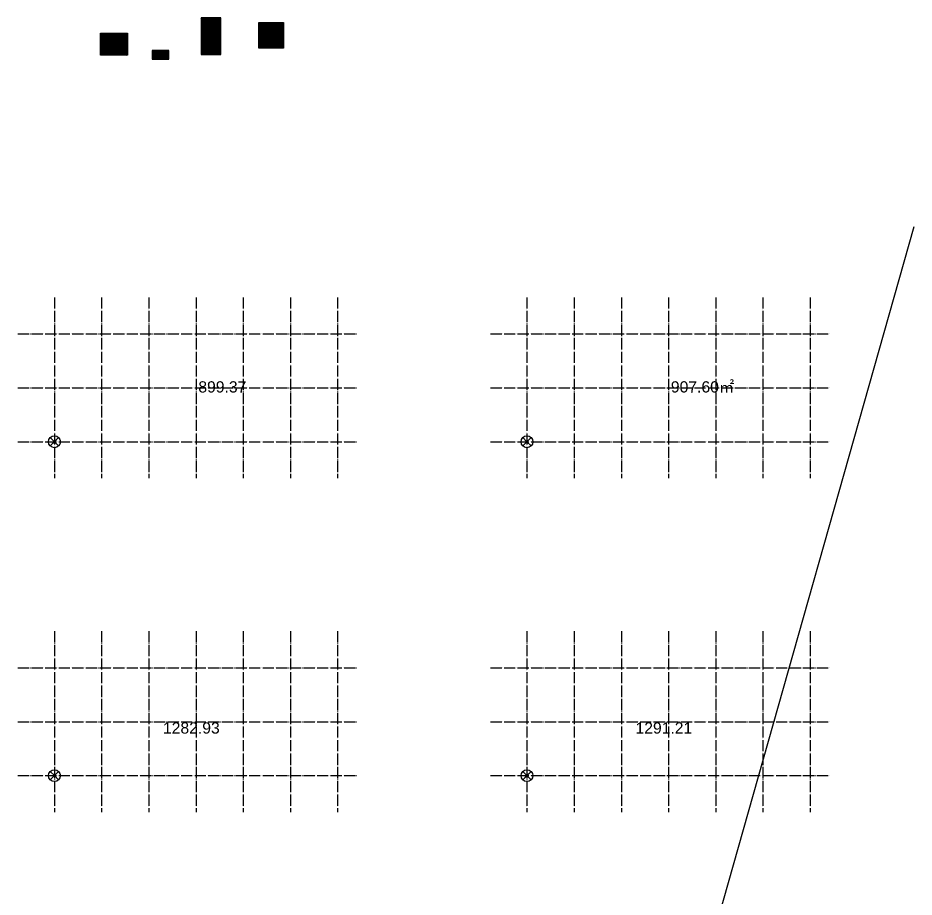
# Model space of a CAD drawing. Extents: x -2209072 to 495824, y -92434 to 572724.
# Drawn here: x 174640 to 334134, y 374422 to 530833 of the extents above; entities that cross this region are included whole.
import ezdxf

# ---------------------------------------------------------------- set-up
doc = ezdxf.new("R2010")
doc.units = 0
doc.header["$LTSCALE"] = 1000
doc.header["$MEASUREMENT"] = 0
doc.linetypes.add('X-104 6#7#平面$0$104-1112 结构$0$$AUDIT_BAD_LTYPE1', pattern=[0])
doc.linetypes.add('X-104 6#7#平面$0$DOTE', pattern=[2.42, 2, -0.2, 0.02, -0.2])
doc.layers.get('0').update_dxf_attribs({"linetype": 'CONTINUOUS'})
doc.layers.get('Defpoints').update_dxf_attribs({"linetype": 'CONTINUOUS'})
doc.layers.add('X-104 6#7#平面$0$000建面', color=146, linetype='CONTINUOUS', lineweight=30, plot=False)
doc.layers.add('X-104 6#7#平面$0$04-不打印_辅助线', color=165, linetype='CONTINUOUS', plot=False)
for name, color, linetype in [('X-104 6#7#平面$0$A-C_门', 150, 'CONTINUOUS'), ('X-104 6#7#平面$0$A_AXIS-轴线', 36, 'X-104 6#7#平面$0$DOTE'), ('X-104 6#7#平面$0$EH_石材', 116, 'CONTINUOUS')]:
    doc.layers.add(name, color=color, linetype=linetype)
doc.layers.get('X-104 6#7#平面$0$04-不打印_辅助线').off()
doc.styles.add('X-104 6#7#平面$0$Arial', font='arial.ttf', dxfattribs={"width": 0.75, "height": 2.5})

# ---------------------------------------------------------------- blocks, each defined once
blk = doc.blocks.new('X-104 6#7#平面$0$FDFSG')
at = {"layer": 'Defpoints'}
blk.add_lwpolyline([(-749, 749), (0, 0), (-749, -749), (749, 749), (0, 0), (749, -749)], dxfattribs=at)
blk.add_circle((0, 0), 1059, dxfattribs=at)
blk = doc.blocks.new('*U1303')
at = {"layer": 'X-104 6#7#平面$0$A_AXIS-轴线'}
for p, q in [((0, 25700), (0, -6500)), ((8400, 25700), (8400, -6500)), ((16800, 25700), (16800, -6500)), ((25200, 25700), (25200, -6500)), ((33600, 25700), (33600, -6500)), ((42000, 25700), (42000, -6500)), ((50400, 25700), (50400, -6500))]:
    blk.add_line(p, q, dxfattribs=at)
for points in [[(-6500, 19200), (53815, 19200)], [(-6500, 9600), (53815, 9600)], [(-6500, 0), (53815, 0)]]:
    blk.add_lwpolyline(points, dxfattribs=at)
at = {"layer": 'X-104 6#7#平面$0$04-不打印_辅助线'}
blk.add_blockref('X-104 6#7#平面$0$FDFSG', (0, 0), dxfattribs=at)
blk = doc.blocks.new('X-104 6#7#平面')
at = {"layer": 'X-104 6#7#平面$0$EH_石材', "linetype": 'X-104 6#7#平面$0$104-1112 结构$0$$AUDIT_BAD_LTYPE1'}
h = blk.add_hatch(dxfattribs=at)
h.set_pattern_fill('ANSI31', color=18, scale=100)
h.set_pattern_definition([(45, (0, 0), (-112.2532, 112.2532), [])])
h.paths.add_polyline_path([(217490, 530033), (221890, 530033), (221890, 525483), (217490, 525483)])
h.paths.add_polyline_path([(207240, 524333), (210740, 524333), (210740, 530833), (207240, 530833)])
h.paths.add_polyline_path([(198540, 523483), (201490, 523483), (201490, 525033), (198540, 525033)])
h.paths.add_polyline_path([(189340, 528133), (194140, 528133), (194140, 524183), (189340, 524183)])
at = {"layer": 'X-104 6#7#平面$0$A-C_门'}
blk.add_line((250034, 196711), (334134, 493711), dxfattribs=at)
at = {"layer": 'X-104 6#7#平面$0$EH_石材', "color": 1, "linetype": 'X-104 6#7#平面$0$104-1112 结构$0$$AUDIT_BAD_LTYPE1'}
for points in [[(207240, 524333), (210740, 524333), (210740, 530833), (207240, 530833)], [(217490, 530033), (221890, 530033), (221890, 525483), (217490, 525483)], [(189340, 528133), (194140, 528133), (194140, 524183), (189340, 524183)], [(198540, 523483), (201490, 523483), (201490, 525033), (198540, 525033)]]:
    blk.add_lwpolyline(points, close=True, dxfattribs=at)
for p in [(181140, 455423), (265240, 455423), (181140, 396023), (265240, 396023)]:
    blk.add_blockref('*U1303', p)
at = {"layer": 'X-104 6#7#平面$0$000建面', "color": 2, "style": 'X-104 6#7#平面$0$Arial'}
for s, p in [('899.37', (206750, 464188)), ('907.60㎡', (290850, 464188)), ('1282.93', (200455, 403506)), ('1291.21', (284555, 403506))]:
    blk.add_text(s, height=2000, rotation=0, dxfattribs=at).set_placement(p)

msp = doc.modelspace()

# ---------------------------------------------------------------- block references
msp.add_blockref('X-104 6#7#平面', (0, 0))

doc.saveas('drawing.dxf')
